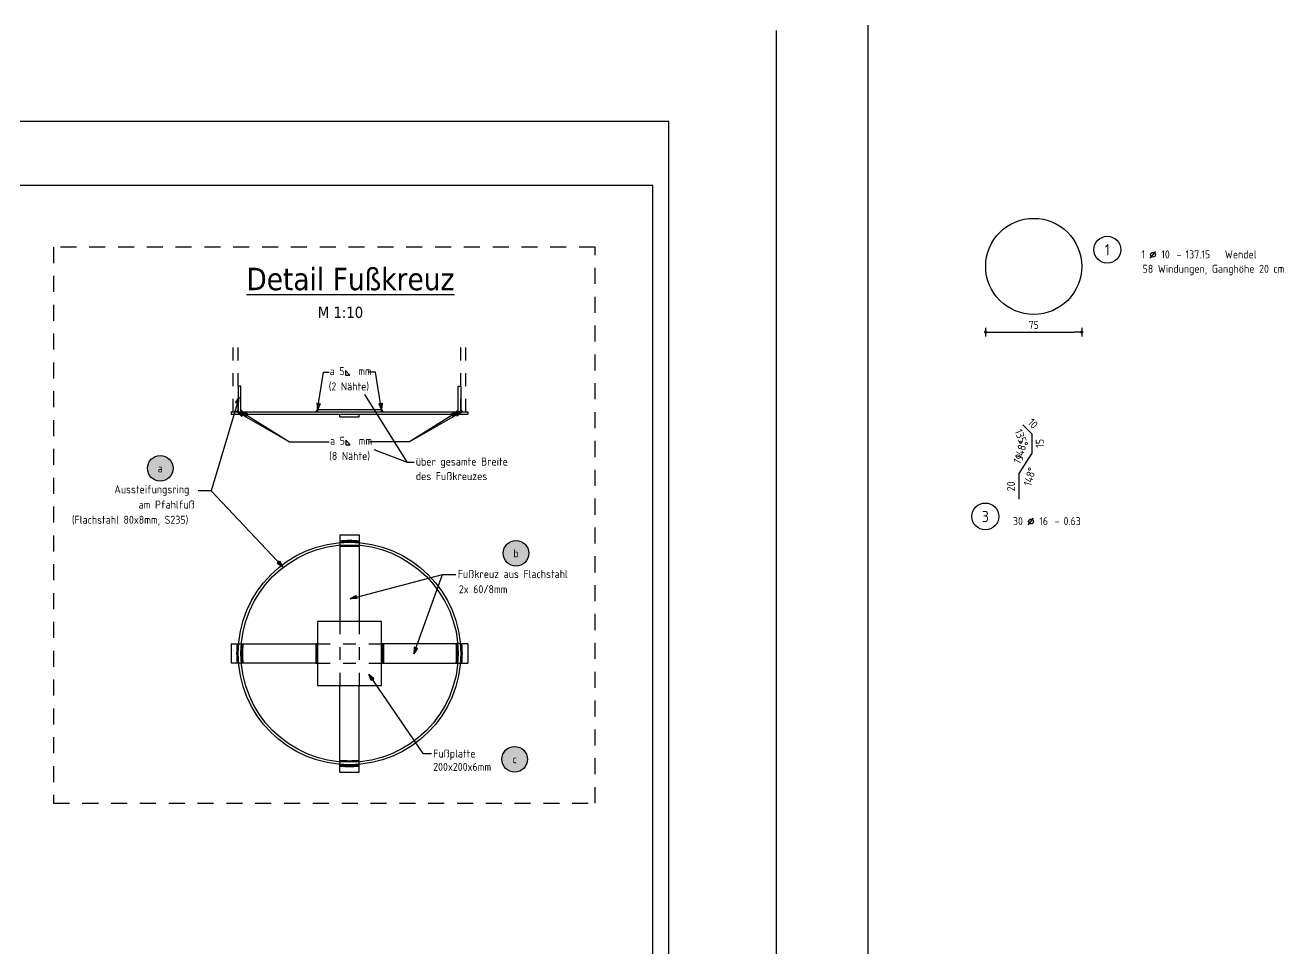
# Model space of a CAD drawing. Extents: x 11 to 30.7, y 16.9 to 38.7.
# Drawn here: x 20.84 to 30.67, y 31.47 to 38.68 of the extents above; entities that cross this region are included whole.
import ezdxf
from ezdxf.enums import TextEntityAlignment as Align

# ---------------------------------------------------------------- set-up
doc = ezdxf.new("R2010")
doc.units = 0
doc.header["$LTSCALE"] = 0.25
for name, pattern in [('AUSGEZOGEN', [1000.01, 1000, 0.01]), ('DOT', [0.175, 0.05, -0.125]), ('PUNKT', [0.175, 0.05, -0.125]), ('STRICHLINIE', [0.75, 0.5, -0.25])]:
    doc.linetypes.add(name, pattern=pattern)
for name, color, linetype in [('1__LINE_ACI_7', 7, 'Continuous'), ('DETAIL', 7, 'Continuous'), ('DRUEBER', 7, 'Continuous'), ('grau_hell', 7, 'Continuous'), ('HILFE', 7, 'Continuous'), ('MASSE', 7, 'Continuous'), ('OBJEKT', 7, 'Continuous'), ('POS', 7, 'Continuous'), ('RAHMEN', 7, 'Continuous'), ('RND', 7, 'Continuous'), ('TEXT', 7, 'Continuous')]:
    doc.layers.add(name, color=color, linetype=linetype)
doc.styles.add('helv', font='tahoma.ttf')
doc.styles.add('txt', font='isocp.shx')
doc.dimstyles.new('DOT_I', dxfattribs={"dimscale": 0.25, "dimtxt": 0.25, "dimasz": 0.25, "dimexe": 0.1, "dimexo": 0.3, "dimgap": 0.1, "dimtad": 1, "dimdec": 3, "dimzin": 3, "dimtxsty": 'txt', "dimblk": 'DOT', "dimblk1": 'DOT', "dimblk2": 'DOT', "dimsah": 1, "dimcen": 0.1, "dimse1": 1, "dimse2": 1, "dimazin": 0, "dimtfac": 1, "dimtdec": 4, "dimtix": 1, "dimtmove": 2, "dimatfit": 3, "dimfxl": 0, "dimtvp": 1, "dimtolj": 1, "dimtzin": 0, "dimarcsym": 0})

# ---------------------------------------------------------------- blocks, each defined once
blk = doc.blocks.new('DINA1')
at = {"layer": 'RAHMEN'}
for p, q in [((0, 59.4), (0, 0)), ((84.1, 59.4), (0, 59.4))]:
    blk.add_line(p, q, dxfattribs=at)
at = {"layer": 'RAHMEN', "color": 5}
for p, q in [((2, 58.9), (2, 0.5)), ((83.6, 58.9), (2, 58.9))]:
    blk.add_line(p, q, dxfattribs=at)
blk = doc.blocks.new('RND_AUSZ')
at = {"layer": 'RND', "color": 7, "linetype": 'Continuous'}
blk.add_line((1.341, 0.262), (1.509, 0.466), dxfattribs=at)
at = {"layer": 'RND', "color": 1, "linetype": 'Continuous'}
blk.add_circle((0, 0.52), 0.42, dxfattribs=at)
at = {"layer": 'RND', "color": 7, "linetype": 'Continuous'}
blk.add_circle((1.425, 0.364), 0.075, dxfattribs=at)
at = {"layer": 'RND', "color": 7, "linetype": 'Continuous', "style": 'txt'}
blk.add_text('-', height=0.25, dxfattribs=at).set_placement((2.163, 0.25))
for tag, p in [('WIEOFT', (-0.536, 0.25)), ('STK', (1.174, 0.25))]:
    blk.add_attdef(tag, text='', height=0.25, dxfattribs=at).set_placement(p, align=Align.RIGHT)
at = {"layer": 'RND', "color": 1, "linetype": 'Continuous', "style": 'txt'}
blk.add_attdef('POS', text='', height=0.35, dxfattribs=at).set_placement((0, 0.52), align=Align.MIDDLE)
at = {"layer": 'RND', "color": 7, "linetype": 'Continuous', "style": 'txt'}
for tag, p in [('DS', (1.683, 0.25)), ('LANG', (2.441, 0.25)), ('TEXT', (3.669, 0.25))]:
    blk.add_attdef(tag, p, '', height=0.25, dxfattribs=at)
blk = doc.blocks.new('DOT')
at = {"layer": 'MASSE', "color": 7, "linetype": 'Continuous'}
for p, q in [((0, 0), (-1, 0)), ((0, 0.54), (0, -0.54))]:
    blk.add_line(p, q, dxfattribs=at)
at = {"layer": 'MASSE', "color": 7, "linetype": 'Continuous', "const_width": 0.2}
blk.add_lwpolyline([(-0.1, 0, 1), (0.1, 0, 1)], format="xyb", close=True, dxfattribs=at)
blk = doc.blocks.new('*D25')
at = {"layer": 'Defpoints', "color": 0, "linetype": 'AUSGEZOGEN', "transparency": 16777216}
for p in [(28.3412, 36.5968), (29.0912, 36.5968), (29.0912, 36.2843)]:
    blk.add_point(p, dxfattribs=at)
at = {"layer": 'RND', "color": 0, "linetype": 'AUSGEZOGEN', "lineweight": -2, "transparency": 16777216}
blk.add_line((28.4037, 36.2843), (29.0287, 36.2843), dxfattribs=at)
at = {"layer": 'RND', "color": 0, "linetype": 'AUSGEZOGEN', "lineweight": -2, "transparency": 16777216, "xscale": 0.0625, "yscale": 0.0625, "zscale": 0.0625, "rotation": 180}
blk.add_blockref('DOT', (28.3412, 36.2843), dxfattribs=at)
at = {"layer": 'RND', "color": 0, "linetype": 'AUSGEZOGEN', "lineweight": -2, "transparency": 16777216, "xscale": 0.0625, "yscale": 0.0625, "zscale": 0.0625}
blk.add_blockref('DOT', (29.0912, 36.2843), dxfattribs=at)
at = {"layer": 'RND', "color": 0, "linetype": 'AUSGEZOGEN', "transparency": 16777216, "insert": (28.7162, 36.3405), "char_height": 0.0625, "attachment_point": 5, "style": 'txt'}
blk.add_mtext('\\A1;75', dxfattribs=at)
blk = doc.blocks.new('*D30')
at = {"layer": 'Defpoints', "color": 0, "linetype": 'AUSGEZOGEN', "transparency": 16777216}
for p in [(28.6512, 35.4908), (28.6659, 35.5262), (28.7012, 35.4908), (28.7012, 35.4158)]:
    blk.add_point(p, dxfattribs=at)
at = {"layer": 'RND', "color": 0, "linetype": 'AUSGEZOGEN', "transparency": 16777216, "insert": (28.6204, 35.4574), "char_height": 0.0625, "attachment_point": 5, "rotation": 292.5, "style": 'txt'}
blk.add_mtext('\\A1;135°', dxfattribs=at)
blk = doc.blocks.new('*D31')
at = {"layer": 'Defpoints', "color": 0, "linetype": 'AUSGEZOGEN', "transparency": 16777216}
for p in [(28.7012, 35.4158), (28.6633, 35.3734), (28.7012, 35.3408), (28.6512, 35.2608)]:
    blk.add_point(p, dxfattribs=at)
at = {"layer": 'RND', "color": 0, "linetype": 'AUSGEZOGEN', "transparency": 16777216, "insert": (28.6171, 35.365), "char_height": 0.0625, "attachment_point": 5, "rotation": 73.99731, "style": 'txt'}
blk.add_mtext('\\A1;148°', dxfattribs=at)
blk = doc.blocks.new('*D32')
at = {"layer": 'Defpoints', "color": 0, "linetype": 'AUSGEZOGEN', "transparency": 16777216}
for p in [(28.6012, 35.1808), (28.6512, 35.2608), (28.6012, 35.0808), (28.6392, 35.1483)]:
    blk.add_point(p, dxfattribs=at)
at = {"layer": 'RND', "color": 0, "linetype": 'AUSGEZOGEN', "transparency": 16777216, "insert": (28.6854, 35.1567), "char_height": 0.0625, "attachment_point": 5, "rotation": 73.99731, "style": 'txt'}
blk.add_mtext('\\A1;148°', dxfattribs=at)
blk = doc.blocks.new('Pfeillinie')
at = {"layer": 'TEXT', "linetype": 'Continuous'}
blk.add_hatch(color=7, dxfattribs=at).paths.add_polyline_path([(0, 0), (-0.8, 0.2), (-0.8, 0), (-0.8, -0.2)])
at = {"layer": 'TEXT', "color": 7, "linetype": 'Continuous'}
for p, q in [((-0.8, 0), (-0.8, 0.2)), ((-0.8, 0.2), (0, 0)), ((-0.8, 0), (-0.8, -0.2)), ((-0.8, -0.2), (0, 0))]:
    blk.add_line(p, q, dxfattribs=at)
blk = doc.blocks.new('pos_ausz')
at = {"layer": 'grau_hell', "true_color": 0xfcfcfc}
blk.add_hatch(color=7, dxfattribs=at).paths.add_polyline_path([(-0.4, 0, 1), (0.4, 0, 1)])
at = {"layer": 'POS', "color": 1, "linetype": 'Continuous'}
blk.add_circle((0, 0), 0.4, dxfattribs=at)
at = {"layer": 'POS', "color": 7, "linetype": 'Continuous', "style": 'txt'}
blk.add_attdef('POSNAME', text='', height=0.25, dxfattribs=at).set_placement((0, 0), align=Align.MIDDLE)
blk.add_attdef('POSABM', (0.6, 0.05), '', height=0.25, dxfattribs=at)

msp = doc.modelspace()

# ---------------------------------------------------------------- linework, layer by layer
at = {"layer": '1__LINE_ACI_7'}
for p, q in [((22.4995, 35.6714), (22.506, 35.6714)), ((22.5023, 35.6743), (22.506, 35.6743)), ((22.5051, 35.677), (22.506, 35.677)), ((22.527, 35.677), (22.526, 35.677)), ((22.5297, 35.6743), (22.526, 35.6743)), ((22.5326, 35.6714), (22.526, 35.6714)), ((23.1182, 35.6714), (23.1248, 35.6714)), ((23.1211, 35.6743), (23.1248, 35.6743)), ((23.1238, 35.677), (23.1248, 35.677)), ((23.6257, 35.677), (23.6248, 35.677)), ((23.6285, 35.6743), (23.6248, 35.6743)), ((23.6314, 35.6714), (23.6248, 35.6714)), ((24.217, 35.6714), (24.2235, 35.6714)), ((24.2198, 35.6743), (24.2235, 35.6743)), ((24.2226, 35.677), (24.2235, 35.677)), ((24.2445, 35.677), (24.2435, 35.677)), ((24.2472, 35.6743), (24.2435, 35.6743)), ((24.2501, 35.6714), (24.2435, 35.6714)), ((22.4939, 35.6658), (22.506, 35.6658)), ((22.4967, 35.6686), (22.506, 35.6686)), ((22.5354, 35.6686), (22.526, 35.6686)), ((22.5382, 35.6658), (22.526, 35.6658)), ((23.1126, 35.6658), (23.1248, 35.6658)), ((23.1154, 35.6686), (23.1248, 35.6686)), ((23.6342, 35.6686), (23.6248, 35.6686)), ((23.6369, 35.6658), (23.6248, 35.6658)), ((24.2114, 35.6658), (24.2235, 35.6658)), ((24.2142, 35.6686), (24.2235, 35.6686)), ((24.2529, 35.6686), (24.2435, 35.6686)), ((24.2557, 35.6658), (24.2435, 35.6658)), ((23.3017, 34.654), (23.3017, 34.6414)), ((23.3017, 34.6213), (23.3017, 34.6088)), ((23.3045, 34.6542), (23.3045, 34.6417)), ((23.3045, 34.6215), (23.3045, 34.609)), ((23.3074, 34.6544), (23.3074, 34.6419)), ((23.3074, 34.6218), (23.3074, 34.6092)), ((23.3102, 34.6547), (23.3102, 34.6421)), ((23.3102, 34.622), (23.3102, 34.6095)), ((23.3129, 34.6549), (23.3129, 34.6423)), ((23.3129, 34.6222), (23.3129, 34.6097)), ((23.3158, 34.6551), (23.3158, 34.6426)), ((23.3158, 34.6224), (23.3158, 34.6099)), ((23.3186, 34.6553), (23.3186, 34.6427)), ((23.3186, 34.6226), (23.3186, 34.6101)), ((23.3214, 34.6555), (23.3214, 34.6429)), ((23.3214, 34.6228), (23.3214, 34.6103)), ((23.3242, 34.6556), (23.3242, 34.6431)), ((23.3242, 34.623), (23.3242, 34.6105)), ((23.327, 34.6558), (23.327, 34.6433)), ((23.327, 34.6231), (23.327, 34.6106)), ((23.3298, 34.656), (23.3298, 34.6434)), ((23.3298, 34.6233), (23.3298, 34.6108)), ((23.3326, 34.6561), (23.3326, 34.6436)), ((23.3326, 34.6235), (23.3326, 34.6109)), ((23.3354, 34.6562), (23.3354, 34.6437)), ((23.3354, 34.6236), (23.3354, 34.6111)), ((23.3383, 34.6564), (23.3383, 34.6439)), ((23.3383, 34.6237), (23.3383, 34.6112)), ((23.3411, 34.6565), (23.3411, 34.644)), ((23.3411, 34.6238), (23.3411, 34.6113)), ((23.3439, 34.6566), (23.3439, 34.6441)), ((23.3439, 34.6239), (23.3439, 34.6114)), ((23.3467, 34.6567), (23.3467, 34.6442)), ((23.3467, 34.624), (23.3467, 34.6115)), ((23.3495, 34.6568), (23.3495, 34.6443)), ((23.3495, 34.6241), (23.3495, 34.6116)), ((23.3523, 34.6569), (23.3523, 34.6444)), ((23.3523, 34.6242), (23.3523, 34.6117)), ((23.3551, 34.6569), (23.3551, 34.6444)), ((23.3551, 34.6243), (23.3551, 34.6118)), ((23.3579, 34.657), (23.3579, 34.6445)), ((23.3579, 34.6244), (23.3579, 34.6118)), ((23.3607, 34.6571), (23.3607, 34.6446)), ((23.3607, 34.6244), (23.3607, 34.6119)), ((23.3636, 34.6571), (23.3636, 34.6446)), ((23.3636, 34.6244), (23.3636, 34.6119)), ((23.3664, 34.6571), (23.3664, 34.6446)), ((23.3664, 34.6245), (23.3664, 34.612)), ((23.3691, 34.6572), (23.3691, 34.6447)), ((23.3691, 34.6245), (23.3691, 34.612)), ((23.372, 34.6572), (23.372, 34.6447)), ((23.372, 34.6245), (23.372, 34.612)), ((23.3748, 34.6572), (23.3748, 34.6447)), ((23.3748, 34.6245), (23.3748, 34.612)), ((23.3775, 34.6572), (23.3775, 34.6447)), ((23.3775, 34.6245), (23.3775, 34.612)), ((23.3804, 34.6572), (23.3804, 34.6447)), ((23.3804, 34.6245), (23.3804, 34.612)), ((23.3832, 34.6571), (23.3832, 34.6446)), ((23.3832, 34.6245), (23.3832, 34.612)), ((23.386, 34.6571), (23.386, 34.6446)), ((23.386, 34.6244), (23.386, 34.6119)), ((23.3889, 34.6571), (23.3889, 34.6446)), ((23.3889, 34.6244), (23.3889, 34.6119)), ((23.3916, 34.657), (23.3916, 34.6445)), ((23.3916, 34.6244), (23.3916, 34.6118)), ((23.3944, 34.6569), (23.3944, 34.6444)), ((23.3944, 34.6243), (23.3944, 34.6118)), ((23.3973, 34.6569), (23.3973, 34.6444)), ((23.3973, 34.6242), (23.3973, 34.6117)), ((23.4, 34.6568), (23.4, 34.6443)), ((23.4, 34.6241), (23.4, 34.6116)), ((23.4028, 34.6567), (23.4028, 34.6442)), ((23.4028, 34.624), (23.4028, 34.6115)), ((23.4057, 34.6566), (23.4057, 34.6441)), ((23.4057, 34.6239), (23.4057, 34.6114)), ((23.4085, 34.6565), (23.4085, 34.644)), ((23.4085, 34.6238), (23.4085, 34.6113)), ((23.4113, 34.6564), (23.4113, 34.6439)), ((23.4113, 34.6237), (23.4113, 34.6112)), ((23.4141, 34.6562), (23.4141, 34.6437)), ((23.4141, 34.6236), (23.4141, 34.6111)), ((23.4169, 34.6561), (23.4169, 34.6436)), ((23.4169, 34.6235), (23.4169, 34.6109)), ((23.4198, 34.656), (23.4198, 34.6434)), ((23.4198, 34.6233), (23.4198, 34.6108)), ((23.4225, 34.6558), (23.4225, 34.6433)), ((23.4225, 34.6232), (23.4225, 34.6106)), ((23.4253, 34.6556), (23.4253, 34.6431)), ((23.4253, 34.623), (23.4253, 34.6105)), ((23.4282, 34.6555), (23.4282, 34.6429)), ((23.4282, 34.6228), (23.4282, 34.6103)), ((23.431, 34.6553), (23.431, 34.6427)), ((23.431, 34.6226), (23.431, 34.6101)), ((23.4337, 34.6551), (23.4337, 34.6426)), ((23.4337, 34.6224), (23.4337, 34.6099)), ((23.4366, 34.6549), (23.4366, 34.6423)), ((23.4366, 34.6222), (23.4366, 34.6097)), ((23.4394, 34.6547), (23.4394, 34.6421)), ((23.4394, 34.622), (23.4394, 34.6095)), ((23.4422, 34.6544), (23.4422, 34.6419)), ((23.4422, 34.6218), (23.4422, 34.6092)), ((23.445, 34.6542), (23.445, 34.6417)), ((23.445, 34.6216), (23.445, 34.609)), ((23.4478, 34.654), (23.4478, 34.6414)), ((23.4478, 34.6213), (23.4478, 34.6088)), ((22.4941, 33.8041), (22.5066, 33.8041)), ((22.4942, 33.807), (22.5067, 33.807)), ((22.4943, 33.8097), (22.5068, 33.8097)), ((22.4944, 33.8126), (22.5069, 33.8126)), ((22.4946, 33.8154), (22.5071, 33.8154)), ((22.4947, 33.8182), (22.5072, 33.8182)), ((22.4948, 33.821), (22.5074, 33.821)), ((22.495, 33.8238), (22.5075, 33.8238)), ((22.4952, 33.8266), (22.5077, 33.8266)), ((22.4953, 33.8295), (22.5079, 33.8295)), ((22.4955, 33.8322), (22.5081, 33.8322)), ((22.4957, 33.835), (22.5083, 33.835)), ((22.4959, 33.8379), (22.5085, 33.8379)), ((22.4961, 33.8407), (22.5087, 33.8407)), ((22.4964, 33.8435), (22.5089, 33.8435)), ((22.4966, 33.8463), (22.5091, 33.8463)), ((22.4968, 33.8491), (22.5094, 33.8491)), ((22.5268, 33.8041), (22.5393, 33.8041)), ((22.5269, 33.807), (22.5394, 33.807)), ((22.527, 33.8097), (22.5395, 33.8097)), ((22.5271, 33.8126), (22.5396, 33.8126)), ((22.5272, 33.8154), (22.5397, 33.8154)), ((22.5273, 33.8182), (22.5399, 33.8182)), ((22.5275, 33.821), (22.54, 33.821)), ((22.5277, 33.8238), (22.5402, 33.8238)), ((22.5278, 33.8266), (22.5403, 33.8266)), ((22.528, 33.8295), (22.5405, 33.8295)), ((22.5282, 33.8322), (22.5407, 33.8322)), ((22.5284, 33.835), (22.5409, 33.835)), ((22.5286, 33.8379), (22.5411, 33.8379)), ((22.5288, 33.8407), (22.5413, 33.8407)), ((22.529, 33.8435), (22.5416, 33.8435)), ((22.5293, 33.8463), (22.5418, 33.8463)), ((22.5295, 33.8491), (22.542, 33.8491)), ((23.1136, 33.7011), (23.1136, 33.8511)), ((23.1163, 33.7011), (23.1163, 33.8511)), ((23.1191, 33.7011), (23.1191, 33.8511)), ((23.122, 33.7011), (23.122, 33.8511)), ((23.6276, 33.7011), (23.6276, 33.8511)), ((23.6305, 33.7011), (23.6305, 33.8511)), ((23.6332, 33.7011), (23.6332, 33.8511)), ((23.636, 33.7011), (23.636, 33.8511)), ((24.2201, 33.8491), (24.2075, 33.8491)), ((24.2203, 33.8463), (24.2078, 33.8463)), ((24.2206, 33.8435), (24.208, 33.8435)), ((24.2208, 33.8407), (24.2082, 33.8407)), ((24.221, 33.8379), (24.2085, 33.8379)), ((24.2212, 33.835), (24.2087, 33.835)), ((24.2214, 33.8322), (24.2089, 33.8322)), ((24.2216, 33.8295), (24.209, 33.8295)), ((24.2217, 33.8266), (24.2092, 33.8266)), ((24.2219, 33.8238), (24.2094, 33.8238)), ((24.2221, 33.821), (24.2096, 33.821)), ((24.2222, 33.8182), (24.2097, 33.8182)), ((24.2224, 33.8154), (24.2098, 33.8154)), ((24.2225, 33.8126), (24.21, 33.8126)), ((24.2226, 33.8097), (24.2101, 33.8097)), ((24.2227, 33.807), (24.2102, 33.807)), ((24.2228, 33.8041), (24.2103, 33.8041)), ((24.2527, 33.8491), (24.2402, 33.8491)), ((24.253, 33.8463), (24.2404, 33.8463)), ((24.2532, 33.8435), (24.2407, 33.8435)), ((24.2534, 33.8407), (24.2409, 33.8407)), ((24.2536, 33.8379), (24.2411, 33.8379)), ((24.2538, 33.835), (24.2413, 33.835)), ((24.254, 33.8322), (24.2415, 33.8322)), ((24.2542, 33.8295), (24.2417, 33.8295)), ((24.2544, 33.8266), (24.2419, 33.8266)), ((24.2546, 33.8238), (24.242, 33.8238)), ((24.2547, 33.821), (24.2422, 33.821)), ((24.2549, 33.8182), (24.2424, 33.8182)), ((24.255, 33.8154), (24.2425, 33.8154)), ((24.2551, 33.8126), (24.2426, 33.8126)), ((24.2553, 33.8097), (24.2427, 33.8097)), ((24.2554, 33.807), (24.2429, 33.807)), ((24.2555, 33.8041), (24.243, 33.8041)), ((22.4936, 33.7788), (22.5061, 33.7788)), ((22.4936, 33.7761), (22.5061, 33.7761)), ((22.4936, 33.7733), (22.5061, 33.7733)), ((22.4937, 33.7872), (22.5062, 33.7872)), ((22.4937, 33.7845), (22.5062, 33.7845)), ((22.4937, 33.7817), (22.5062, 33.7817)), ((22.4937, 33.7704), (22.5062, 33.7704)), ((22.4937, 33.7676), (22.5062, 33.7676)), ((22.4937, 33.7649), (22.5062, 33.7649)), ((22.4938, 33.7929), (22.5063, 33.7929)), ((22.4938, 33.7901), (22.5063, 33.7901)), ((22.4938, 33.762), (22.5063, 33.762)), ((22.4938, 33.7592), (22.5063, 33.7592)), ((22.4939, 33.7985), (22.5064, 33.7985)), ((22.4939, 33.7957), (22.5064, 33.7957)), ((22.4939, 33.7564), (22.5064, 33.7564)), ((22.4939, 33.7536), (22.5064, 33.7536)), ((22.494, 33.8013), (22.5065, 33.8013)), ((22.494, 33.7508), (22.5065, 33.7508)), ((22.4941, 33.748), (22.5066, 33.748)), ((22.4942, 33.7451), (22.5067, 33.7451)), ((22.4943, 33.7424), (22.5068, 33.7424)), ((22.4944, 33.7396), (22.5069, 33.7396)), ((22.4946, 33.7367), (22.5071, 33.7367)), ((22.4947, 33.7339), (22.5072, 33.7339)), ((22.4949, 33.7311), (22.5074, 33.7311)), ((22.495, 33.7283), (22.5075, 33.7283)), ((22.4952, 33.7255), (22.5077, 33.7255)), ((22.4953, 33.7226), (22.5079, 33.7226)), ((22.4955, 33.7199), (22.5081, 33.7199)), ((22.4957, 33.7171), (22.5083, 33.7171)), ((22.4959, 33.7142), (22.5085, 33.7142)), ((22.4961, 33.7115), (22.5087, 33.7115)), ((22.4964, 33.7087), (22.5089, 33.7087)), ((22.4966, 33.7058), (22.5092, 33.7058)), ((22.5263, 33.7845), (22.5388, 33.7845)), ((22.5263, 33.7817), (22.5388, 33.7817)), ((22.5263, 33.7788), (22.5388, 33.7788)), ((22.5263, 33.7761), (22.5388, 33.7761)), ((22.5263, 33.7733), (22.5388, 33.7733)), ((22.5263, 33.7704), (22.5388, 33.7704)), ((22.5263, 33.7676), (22.5388, 33.7676)), ((22.5264, 33.7901), (22.5389, 33.7901)), ((22.5264, 33.7872), (22.5389, 33.7872)), ((22.5264, 33.7649), (22.5389, 33.7649)), ((22.5264, 33.762), (22.5389, 33.762)), ((22.5265, 33.7957), (22.539, 33.7957)), ((22.5265, 33.7929), (22.539, 33.7929)), ((22.5265, 33.7592), (22.539, 33.7592)), ((22.5265, 33.7564), (22.539, 33.7564)), ((22.5266, 33.7985), (22.5391, 33.7985)), ((22.5266, 33.7536), (22.5391, 33.7536)), ((22.5267, 33.8013), (22.5392, 33.8013)), ((22.5267, 33.7508), (22.5392, 33.7508)), ((22.5268, 33.748), (22.5393, 33.748)), ((22.5269, 33.7451), (22.5394, 33.7451)), ((22.527, 33.7424), (22.5395, 33.7424)), ((22.5271, 33.7396), (22.5396, 33.7396)), ((22.5272, 33.7367), (22.5397, 33.7367)), ((22.5274, 33.7339), (22.5399, 33.7339)), ((22.5275, 33.7311), (22.54, 33.7311)), ((22.5277, 33.7283), (22.5402, 33.7283)), ((22.5278, 33.7255), (22.5403, 33.7255)), ((22.528, 33.7226), (22.5405, 33.7226)), ((22.5282, 33.7199), (22.5407, 33.7199)), ((22.5284, 33.7171), (22.5409, 33.7171)), ((22.5286, 33.7142), (22.5411, 33.7142)), ((22.5288, 33.7115), (22.5413, 33.7115)), ((22.529, 33.7087), (22.5416, 33.7087)), ((22.5293, 33.7058), (22.5418, 33.7058)), ((24.2203, 33.7058), (24.2078, 33.7058)), ((24.2206, 33.7087), (24.208, 33.7087)), ((24.2208, 33.7115), (24.2082, 33.7115)), ((24.221, 33.7142), (24.2084, 33.7142)), ((24.2212, 33.7171), (24.2087, 33.7171)), ((24.2214, 33.7199), (24.2089, 33.7199)), ((24.2216, 33.7226), (24.209, 33.7226)), ((24.2217, 33.7255), (24.2092, 33.7255)), ((24.2219, 33.7283), (24.2094, 33.7283)), ((24.2221, 33.7311), (24.2095, 33.7311)), ((24.2222, 33.7339), (24.2097, 33.7339)), ((24.2224, 33.7367), (24.2098, 33.7367)), ((24.2225, 33.7396), (24.21, 33.7396)), ((24.2226, 33.7424), (24.2101, 33.7424)), ((24.2227, 33.7451), (24.2102, 33.7451)), ((24.2228, 33.748), (24.2103, 33.748)), ((24.2229, 33.8013), (24.2104, 33.8013)), ((24.2229, 33.7508), (24.2104, 33.7508)), ((24.223, 33.7985), (24.2105, 33.7985)), ((24.2231, 33.7957), (24.2105, 33.7957)), ((24.2231, 33.7564), (24.2105, 33.7564)), ((24.223, 33.7536), (24.2105, 33.7536)), ((24.2231, 33.7929), (24.2106, 33.7929)), ((24.2231, 33.7592), (24.2106, 33.7592)), ((24.2232, 33.7901), (24.2107, 33.7901)), ((24.2232, 33.7872), (24.2107, 33.7872)), ((24.2232, 33.7845), (24.2107, 33.7845)), ((24.2232, 33.7676), (24.2107, 33.7676)), ((24.2232, 33.7649), (24.2107, 33.7649)), ((24.2232, 33.762), (24.2107, 33.762)), ((24.2233, 33.7817), (24.2108, 33.7817)), ((24.2233, 33.7788), (24.2108, 33.7788)), ((24.2233, 33.7761), (24.2108, 33.7761)), ((24.2233, 33.7733), (24.2108, 33.7733)), ((24.2233, 33.7704), (24.2108, 33.7704)), ((24.253, 33.7058), (24.2404, 33.7058)), ((24.2532, 33.7087), (24.2407, 33.7087)), ((24.2534, 33.7115), (24.2409, 33.7115)), ((24.2536, 33.7142), (24.2411, 33.7142)), ((24.2538, 33.7171), (24.2413, 33.7171)), ((24.254, 33.7199), (24.2415, 33.7199)), ((24.2542, 33.7226), (24.2417, 33.7226)), ((24.2544, 33.7255), (24.2419, 33.7255)), ((24.2546, 33.7283), (24.242, 33.7283)), ((24.2547, 33.7311), (24.2422, 33.7311)), ((24.2549, 33.7339), (24.2424, 33.7339)), ((24.255, 33.7367), (24.2425, 33.7367)), ((24.2551, 33.7396), (24.2426, 33.7396)), ((24.2553, 33.7424), (24.2427, 33.7424)), ((24.2554, 33.7451), (24.2429, 33.7451)), ((24.2556, 33.8013), (24.243, 33.8013)), ((24.2556, 33.7508), (24.243, 33.7508)), ((24.2555, 33.748), (24.243, 33.748)), ((24.2556, 33.7985), (24.2431, 33.7985)), ((24.2556, 33.7536), (24.2431, 33.7536)), ((24.2557, 33.7957), (24.2432, 33.7957)), ((24.2557, 33.7564), (24.2432, 33.7564)), ((24.2558, 33.7929), (24.2433, 33.7929)), ((24.2558, 33.7901), (24.2433, 33.7901)), ((24.2558, 33.762), (24.2433, 33.762)), ((24.2558, 33.7592), (24.2433, 33.7592)), ((24.2559, 33.7872), (24.2434, 33.7872)), ((24.2559, 33.7845), (24.2434, 33.7845)), ((24.2559, 33.7817), (24.2434, 33.7817)), ((24.2559, 33.7788), (24.2434, 33.7788)), ((24.2559, 33.7761), (24.2434, 33.7761)), ((24.2559, 33.7733), (24.2434, 33.7733)), ((24.2559, 33.7704), (24.2434, 33.7704)), ((24.2559, 33.7676), (24.2434, 33.7676)), ((24.2559, 33.7649), (24.2434, 33.7649)), ((22.4968, 33.703), (22.5094, 33.703)), ((22.5295, 33.703), (22.542, 33.703)), ((24.2201, 33.703), (24.2075, 33.703)), ((24.2527, 33.703), (24.2402, 33.703)), ((23.3017, 32.9308), (23.3017, 32.9434)), ((23.3045, 32.9306), (23.3045, 32.9431)), ((23.3074, 32.9303), (23.3074, 32.9429)), ((23.3102, 32.9301), (23.3102, 32.9427)), ((23.3129, 32.9299), (23.3129, 32.9424)), ((23.3158, 32.9297), (23.3158, 32.9422)), ((23.3186, 32.9295), (23.3186, 32.942)), ((23.3214, 32.9293), (23.3214, 32.9418)), ((23.3242, 32.9291), (23.3242, 32.9417)), ((23.327, 32.929), (23.327, 32.9415)), ((23.3298, 32.9288), (23.3298, 32.9413)), ((23.3326, 32.9287), (23.3326, 32.9412)), ((23.3354, 32.9285), (23.3354, 32.9411)), ((23.3383, 32.9284), (23.3383, 32.9409)), ((23.3411, 32.9283), (23.3411, 32.9408)), ((23.3439, 32.9282), (23.3439, 32.9407)), ((23.3467, 32.9281), (23.3467, 32.9406)), ((23.3495, 32.928), (23.3495, 32.9405)), ((23.3523, 32.9279), (23.3523, 32.9404)), ((23.3551, 32.9278), (23.3551, 32.9403)), ((23.3579, 32.9278), (23.3579, 32.9403)), ((23.3607, 32.9277), (23.3607, 32.9402)), ((23.3636, 32.9277), (23.3636, 32.9402)), ((23.3664, 32.9276), (23.3664, 32.9401)), ((23.3691, 32.9276), (23.3691, 32.9401)), ((23.372, 32.9276), (23.372, 32.9401)), ((23.3748, 32.9276), (23.3748, 32.9401)), ((23.3775, 32.9276), (23.3775, 32.9401)), ((23.3804, 32.9276), (23.3804, 32.9401)), ((23.3832, 32.9276), (23.3832, 32.9401)), ((23.386, 32.9277), (23.386, 32.9402)), ((23.3889, 32.9277), (23.3889, 32.9402)), ((23.3916, 32.9278), (23.3916, 32.9403)), ((23.3944, 32.9278), (23.3944, 32.9403)), ((23.3973, 32.9279), (23.3973, 32.9404)), ((23.4, 32.928), (23.4, 32.9405)), ((23.4028, 32.9281), (23.4028, 32.9406)), ((23.4057, 32.9282), (23.4057, 32.9407)), ((23.4085, 32.9283), (23.4085, 32.9408)), ((23.4113, 32.9284), (23.4113, 32.9409)), ((23.4141, 32.9285), (23.4141, 32.941)), ((23.4169, 32.9287), (23.4169, 32.9412)), ((23.4198, 32.9288), (23.4198, 32.9413)), ((23.4225, 32.929), (23.4225, 32.9415)), ((23.4253, 32.9291), (23.4253, 32.9417)), ((23.4282, 32.9293), (23.4282, 32.9418)), ((23.431, 32.9295), (23.431, 32.942)), ((23.4337, 32.9297), (23.4337, 32.9422)), ((23.4366, 32.9299), (23.4366, 32.9424)), ((23.4394, 32.9301), (23.4394, 32.9427)), ((23.4422, 32.9303), (23.4422, 32.9429)), ((23.445, 32.9306), (23.445, 32.9431)), ((23.4478, 32.9308), (23.4478, 32.9434)), ((23.3017, 32.8982), (23.3017, 32.9107)), ((23.3045, 32.8979), (23.3045, 32.9105)), ((23.3074, 32.8977), (23.3074, 32.9102)), ((23.3102, 32.8975), (23.3102, 32.91)), ((23.3129, 32.8973), (23.3129, 32.9098)), ((23.3158, 32.897), (23.3158, 32.9096)), ((23.3186, 32.8969), (23.3186, 32.9094)), ((23.3214, 32.8967), (23.3214, 32.9092)), ((23.3242, 32.8965), (23.3242, 32.909)), ((23.327, 32.8963), (23.327, 32.9088)), ((23.3298, 32.8962), (23.3298, 32.9087)), ((23.3326, 32.896), (23.3326, 32.9085)), ((23.3354, 32.8959), (23.3354, 32.9084)), ((23.3383, 32.8958), (23.3383, 32.9083)), ((23.3411, 32.8956), (23.3411, 32.9081)), ((23.3439, 32.8955), (23.3439, 32.908)), ((23.3467, 32.8954), (23.3467, 32.9079)), ((23.3495, 32.8953), (23.3495, 32.9078)), ((23.3523, 32.8953), (23.3523, 32.9078)), ((23.3551, 32.8952), (23.3551, 32.9077)), ((23.3579, 32.8951), (23.3579, 32.9076)), ((23.3607, 32.8951), (23.3607, 32.9076)), ((23.3636, 32.895), (23.3636, 32.9075)), ((23.3664, 32.895), (23.3664, 32.9075)), ((23.3691, 32.895), (23.3691, 32.9075)), ((23.372, 32.895), (23.372, 32.9075)), ((23.3748, 32.895), (23.3748, 32.9075)), ((23.3775, 32.895), (23.3775, 32.9075)), ((23.3804, 32.895), (23.3804, 32.9075)), ((23.3832, 32.895), (23.3832, 32.9075)), ((23.386, 32.895), (23.386, 32.9075)), ((23.3889, 32.8951), (23.3889, 32.9076)), ((23.3916, 32.8951), (23.3916, 32.9076)), ((23.3944, 32.8952), (23.3944, 32.9077)), ((23.3973, 32.8953), (23.3973, 32.9078)), ((23.4, 32.8953), (23.4, 32.9078)), ((23.4028, 32.8954), (23.4028, 32.9079)), ((23.4057, 32.8955), (23.4057, 32.908)), ((23.4085, 32.8956), (23.4085, 32.9081)), ((23.4113, 32.8958), (23.4113, 32.9083)), ((23.4141, 32.8959), (23.4141, 32.9084)), ((23.4169, 32.896), (23.4169, 32.9085)), ((23.4198, 32.8962), (23.4198, 32.9087)), ((23.4225, 32.8963), (23.4225, 32.9088)), ((23.4253, 32.8965), (23.4253, 32.909)), ((23.4282, 32.8967), (23.4282, 32.9092)), ((23.431, 32.8969), (23.431, 32.9094)), ((23.4337, 32.897), (23.4337, 32.9096)), ((23.4366, 32.8973), (23.4366, 32.9098)), ((23.4394, 32.8975), (23.4394, 32.91)), ((23.4422, 32.8977), (23.4422, 32.9102)), ((23.445, 32.8979), (23.445, 32.9105)), ((23.4478, 32.8982), (23.4478, 32.9107))]:
    msp.add_line(p, q, dxfattribs=at)
for points in [[(23.3439, 35.9491), (23.3776, 35.9491), (23.3439, 35.985)], [(22.526, 35.663), (22.526, 35.863), (22.506, 35.863), (22.506, 35.663)], [(24.2235, 35.663), (24.2235, 35.863), (24.2435, 35.863), (24.2435, 35.663)], [(22.506, 35.678), (22.491, 35.663), (22.506, 35.663)], [(22.526, 35.678), (22.541, 35.663), (22.526, 35.663)], [(23.1248, 35.678), (23.1098, 35.663), (23.1248, 35.663)], [(23.1248, 35.663), (23.6248, 35.663), (23.6248, 35.678), (23.1248, 35.678)], [(23.6248, 35.678), (23.6398, 35.663), (23.6248, 35.663)], [(24.2235, 35.678), (24.2085, 35.663), (24.2235, 35.663)], [(24.2435, 35.678), (24.2585, 35.663), (24.2435, 35.663)], [(23.3473, 35.4058), (23.381, 35.4058), (23.3473, 35.4418)], [(23.1248, 33.5261), (23.6248, 33.5261), (23.6248, 34.026), (23.1248, 34.026)], [(23.1248, 33.8511), (23.1107, 33.8511), (23.1107, 33.7011), (23.1248, 33.7011)], [(23.6248, 33.8511), (23.6389, 33.8511), (23.6389, 33.7011), (23.6248, 33.7011)]]:
    msp.add_lwpolyline(points, close=True, dxfattribs=at)
at = {"layer": 'DETAIL', "color": 102, "linetype": 'STRICHLINIE'}
msp.add_lwpolyline([(21.064, 36.948), (21.064, 32.6096), (25.2925, 32.6096), (25.2925, 36.948)], close=True, dxfattribs=at)
at = {"layer": 'DRUEBER', "color": 7, "linetype": 'DOT'}
for p, q in [((22.466, 35.663), (22.466, 36.2145)), ((22.506, 35.663), (22.506, 36.2145)), ((24.2435, 35.663), (24.2435, 36.2145)), ((24.2835, 35.663), (24.2835, 36.2145))]:
    msp.add_line(p, q, dxfattribs=at)
at = {"layer": 'DRUEBER', "color": 7, "linetype": 'PUNKT', "ltscale": 0.7}
for p, q in [((23.2998, 34.026), (23.2998, 33.5261)), ((23.4498, 34.026), (23.4498, 33.5261)), ((23.1248, 33.8511), (23.6248, 33.8511)), ((23.1248, 33.7011), (23.6248, 33.7011))]:
    msp.add_line(p, q, dxfattribs=at)
at = {"layer": 'HILFE', "color": 102, "linetype": 'AUSGEZOGEN'}
for p, q in [((23.827, 35.2677), (23.4934, 35.7971)), ((23.827, 35.2677), (23.5682, 35.3655)), ((23.8802, 35.2677), (23.827, 35.2677))]:
    msp.add_line(p, q, dxfattribs=at)
at = {"layer": 'OBJEKT', "color": 7, "linetype": 'AUSGEZOGEN'}
for p, q in [((22.4498, 35.663), (24.2998, 35.663)), ((22.4498, 35.663), (22.4498, 35.643)), ((22.4498, 35.643), (24.2998, 35.643)), ((23.2998, 35.623), (23.2998, 35.643)), ((23.2998, 35.643), (23.4498, 35.643)), ((23.2998, 35.623), (23.4498, 35.623)), ((23.4498, 35.623), (23.4498, 35.643)), ((24.2998, 35.663), (24.2998, 35.643)), ((23.2998, 34.701), (23.4498, 34.701)), ((23.2998, 34.701), (23.2998, 34.026)), ((23.4498, 34.701), (23.4498, 34.026)), ((22.4498, 33.8511), (23.1248, 33.8511)), ((22.4498, 33.8511), (22.4498, 33.7011)), ((24.2998, 33.8511), (23.6248, 33.8511)), ((24.2998, 33.8511), (24.2998, 33.7011)), ((23.1248, 33.7011), (22.4498, 33.7011)), ((23.6248, 33.7011), (24.2998, 33.7011)), ((23.2998, 32.8511), (23.2998, 33.5261)), ((23.4498, 32.8511), (23.4498, 33.5261)), ((23.2998, 32.8511), (23.4498, 32.8511))]:
    msp.add_line(p, q, dxfattribs=at)
for radius in [0.8687, 0.8487]:
    msp.add_circle((23.3748, 33.7761), radius, dxfattribs=at)
for centre, radius, start, end in [((23.3748, 33.787), 0.87, 85.05457, 94.94543), ((23.3748, 33.792), 0.82, 84.7522, 95.2478), ((23.3638, 33.7761), 0.87, 175.05457, 184.94543), ((23.3588, 33.7761), 0.82, 174.7522, 185.2478), ((23.3908, 33.7761), 0.82, 354.7522, 5.2478), ((23.3908, 33.7761), 0.82, 354.7522, 5.2478), ((23.3858, 33.7761), 0.87, 355.05457, 4.94543), ((23.3858, 33.7761), 0.87, 355.05457, 4.94543), ((23.3748, 33.7601), 0.82, 264.7522, 275.2478), ((23.3748, 33.7651), 0.87, 265.05457, 274.94543)]:
    msp.add_arc(centre, radius, start, end, dxfattribs=at)
at = {"layer": 'POS', "color": 1, "linetype": 'AUSGEZOGEN'}
for centre in [(21.8971, 35.2212), (24.6746, 34.5582), (24.6645, 32.9509)]:
    msp.add_circle(centre, 0.1, dxfattribs=at)
at = {"layer": 'RND', "color": 1, "linetype": 'AUSGEZOGEN'}
for points in [[(26.709, 25.7865), (26.709, 38.6365)], [(27.4228, 25.829), (27.4228, 38.679)], [(28.6305, 35.5616), (28.7012, 35.4908), (28.7012, 35.3408), (28.6012, 35.1808), (28.6012, 34.9808)]]:
    msp.add_lwpolyline(points, dxfattribs=at)
at = {"layer": 'RND', "color": 102, "linetype": 'AUSGEZOGEN'}
for points in [[(23.1248, 35.678), (23.1718, 35.9718), (23.2172, 35.9718)], [(23.6248, 35.678), (23.5777, 35.9718), (23.5255, 35.9718)], [(22.5129, 35.7764), (22.2946, 35.0445)], [(22.4973, 35.663), (22.907, 35.4276)], [(22.5323, 35.663), (22.907, 35.4276), (23.2151, 35.4276)], [(24.2523, 35.663), (23.8425, 35.4276), (23.5337, 35.4276)], [(24.2173, 35.663), (23.8425, 35.4276)], [(22.8542, 34.4536), (22.2946, 35.0445), (22.192, 35.0445)], [(23.3812, 34.204), (24.0999, 34.3924), (24.2049, 34.3924)], [(23.8768, 33.7733), (24.0999, 34.3924)], [(23.5259, 33.6128), (23.9477, 32.997), (24.0142, 32.997)]]:
    msp.add_lwpolyline(points, dxfattribs=at)
at = {"layer": 'RND', "color": 1, "linetype": 'AUSGEZOGEN'}
msp.add_circle((28.7163, 36.7968), 0.375, dxfattribs=at)

# ---------------------------------------------------------------- block references
at = {"layer": 'POS', "color": 7, "linetype": 'AUSGEZOGEN', "xscale": 0.25, "yscale": 0.25, "zscale": 0.25}
for p, values in [((21.8971, 35.2212), {'POSNAME': 'a'}), ((24.6746, 34.5582), {'POSNAME': 'b'}), ((24.6645, 32.9509), {'POSNAME': 'c'})]:
    msp.add_blockref('pos_ausz', p, dxfattribs=at).add_auto_attribs(values)
at = {"layer": 'RAHMEN', "xscale": 0.25, "yscale": 0.25, "zscale": 0.25, "rotation": 270}
msp.add_blockref('DINA1', (11.0167, 37.9276), dxfattribs=at)
at = {"layer": 'RND', "color": 7, "linetype": 'AUSGEZOGEN', "xscale": 0.25, "yscale": 0.25, "zscale": 0.25}
msp.add_blockref('RND_AUSZ', (29.2913, 36.7968), dxfattribs=at).add_auto_attribs({'POS': '1', 'STK': '1', 'DS': '10', 'LANG': '137.15', 'TEXT': 'Wendel'})
at = {"layer": 'RND', "color": 102, "linetype": 'AUSGEZOGEN'}
for p, xscale, yscale, zscale, rotation in [((22.5129, 35.7764), 0.0625, 0.0625, 0.0625, 71.3828238384178), ((22.4973, 35.663), 0.0625, 0.0625, 0.0625, 149.2294592750493), ((22.5323, 35.663), 0.0625, 0.0625, 0.0625, 146.5667975155847), ((23.1248, 35.678), 0.0625, 0.0625, 0.0625, 260.8961460295923), ((23.6248, 35.678), -0.06249999999999999, 0.0625, 0.0625, 99.10385397040767), ((24.2173, 35.663), -0.0625, 0.0625, 0.0625, 212.8371033037031), ((24.2523, 35.663), -0.06249999999999999, 0.06249999999999999, 0.0625, 210.3598725996235), ((22.8542, 34.4536), 0.06249999999999999, 0.06249999999999999, 0.06249999999999999, 312.7776804044841), ((23.3812, 34.204), -0.06249999999999998, 0.06249999999999998, 0.06249999999999998, 14.98599334855662), ((23.8768, 33.7733), -0.06249999999999993, 0.0625, 0.0625, 71.60994314744644), ((23.5259, 33.6128), 0.0625, 0.0625, 0.0625, 124.2001031833384)]:
    msp.add_blockref('Pfeillinie', p, dxfattribs=dict(at, xscale=xscale, yscale=yscale, zscale=zscale, rotation=rotation))
at = {"layer": 'RND', "color": 1, "linetype": 'AUSGEZOGEN', "xscale": 0.25, "yscale": 0.25, "zscale": 0.25}
msp.add_blockref('RND_AUSZ', (28.3386, 34.7155), dxfattribs=at).add_auto_attribs({'POS': '3', 'STK': '30', 'DS': '16', 'LANG': '0.63'})

# ---------------------------------------------------------------- texts
at = {"layer": 'RND', "color": 7, "linetype": 'AUSGEZOGEN', "style": 'txt'}
msp.add_text('58 Windungen, Ganghöhe 20 cm', height=0.0625, dxfattribs=at).set_placement((29.5663, 36.7468))
for s, rotation, p in [('10', 315, (28.7101, 35.5704)), ('15', 90, (28.7637, 35.4158)), ('19', 57.99462, (28.5982, 35.294)), ('20', 90, (28.5387, 35.0808))]:
    msp.add_text(s, height=0.063, rotation=rotation, dxfattribs=at).set_placement(p, align=Align.MIDDLE)
at = {"layer": 'TEXT', "color": 5, "linetype": 'AUSGEZOGEN', "style": 'helv'}
msp.add_text('%%UDetail Fußkreuz', height=0.175, dxfattribs=at).set_placement((22.5697, 36.6113))
at = {"layer": 'TEXT', "color": 1, "linetype": 'AUSGEZOGEN', "style": 'helv'}
msp.add_text('M 1:10', height=0.0875, dxfattribs=at).set_placement((23.1275, 36.395))
at = {"layer": 'TEXT', "color": 7, "linetype": 'AUSGEZOGEN', "style": 'txt'}
for s, p in [('a 5   mm', (23.2195, 35.9484)), ('(2 Nähte)', (23.2127, 35.8296)), ('a 5   mm', (23.2229, 35.4051)), ('(8 Nähte)', (23.2161, 35.2864)), ('über gesamte Breite', (23.8922, 35.2425)), ('des Fußkreuzes', (23.8922, 35.1293)), ('Aussteifungsring', (21.5391, 35.0261)), ('am Pfahlfuß', (21.7283, 34.9074)), ('(Flachstahl 80x8mm, S235)', (21.2072, 34.7886)), ('Fußkreuz aus Flachstahl', (24.2197, 34.3655)), ('2x 60/8mm', (24.2285, 34.2467)), ('Fußplatte', (24.0279, 32.9643)), ('200x200x6mm', (24.0279, 32.8607))]:
    msp.add_text(s, height=0.0625, dxfattribs=at).set_placement(p)

# ---------------------------------------------------------------- dimensions: what is measured, and where the dimension line sits
at = {"layer": 'RND', "color": 7, "linetype": 'AUSGEZOGEN'}
dim = msp.add_linear_dim(base=(29.0912, 36.2843), p1=(28.3412, 36.5968), p2=(29.0912, 36.5968), dimstyle='DOT_I', override={"dimdec": 0, "dimlfac": 100}, dxfattribs=at)
dim.commit()
dim.dimension.update_dxf_attribs({"geometry": '*D25', "text_midpoint": (28.7162, 36.3405)})
for base, center, p1, p2, picture, middle in [((28.6512, 35.4908), (28.7012, 35.4908), (28.7012, 35.4158), (28.6659, 35.5262), '*D30', (28.6204, 35.4574)), ((28.6633, 35.3734), (28.7012, 35.3408), (28.6512, 35.2608), (28.7012, 35.4158), '*D31', (28.6171, 35.365)), ((28.6392, 35.1483), (28.6012, 35.1808), (28.6012, 35.0808), (28.6512, 35.2608), '*D32', (28.6854, 35.1567))]:
    dim = msp.add_angular_dim_3p(base=base, center=center, p1=p1, p2=p2, dimstyle='DOT_I', override={"dimdec": 2, "dimadec": 0}, dxfattribs=at)
    dim.commit()
    dim.dimension.update_dxf_attribs({"geometry": picture, "text_midpoint": middle, "dimtype": 165})

doc.saveas('drawing.dxf')
